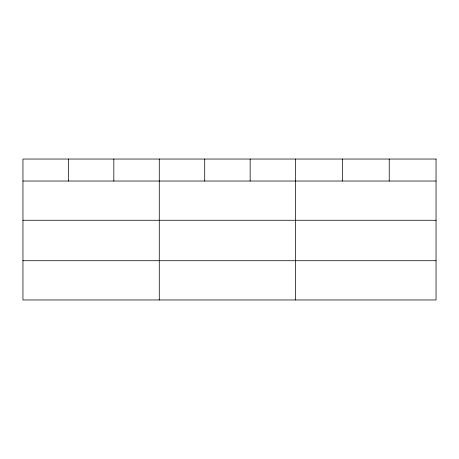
<?xml version="1.0" encoding="UTF-8"?>
<svg xmlns="http://www.w3.org/2000/svg" width="459" height="459" viewBox="0 0 459 459"><rect width="100%" height="100%" fill="white"/><g stroke="black" fill="none" stroke-linecap="round" stroke-linejoin="round"><path stroke-width="0.69" d="M22.95 181.03L436.05 181.03M22.95 220.274L436.05 220.274M22.95 260.712L436.05 260.712M389.232 159.038L389.232 181.03M342.414 159.038L342.414 181.03M295.596 159.038L295.596 299.962M250.155 159.038L250.155 181.03M204.714 159.038L204.714 181.03M159.273 159.038L159.273 299.962M113.832 159.038L113.832 181.03M68.391 159.038L68.391 181.03M436.05 159.038L22.95 159.038L22.95 299.962L436.05 299.962L436.05 159.038"/></g></svg>
